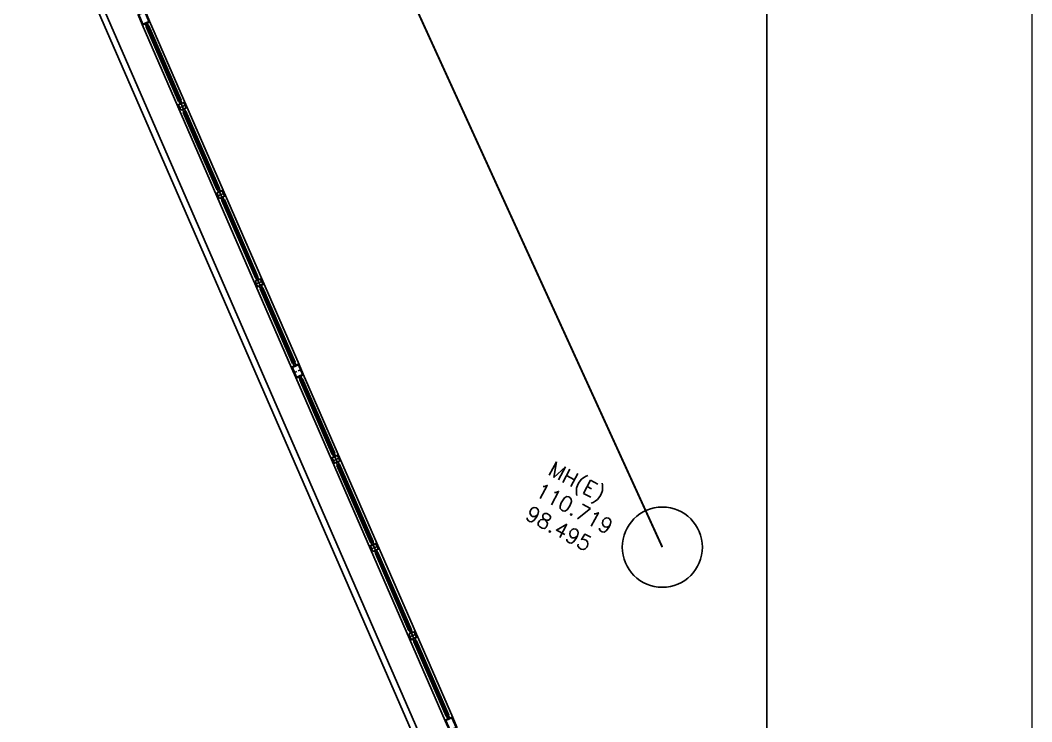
# Model space of a CAD drawing. Extents: x -15449 to 568150, y -1239737 to 53667.
# Drawn here: x 15422.82 to 15431.45, y 7565.14 to 7571.13 of the extents above; entities that cross this region are included whole.
import ezdxf

# ---------------------------------------------------------------- set-up
doc = ezdxf.new("R2010")
doc.units = 0
doc.header["$LTSCALE"] = 8
doc.layers.add('boundary line', color=1, linetype='CONTINUOUS')
doc.layers.add('KEY PLANE', color=8, linetype='CONTINUOUS')
doc.layers.add('G-ANNO-TTLB', color=7, linetype='CONTINUOUS', lineweight=9)
doc.layers.add('Title Blocks', color=255, linetype='CONTINUOUS', lineweight=9)
doc.styles.add('X-F10A-LAY-S0-00-ASITE-001_EXTG_ROOF$0$X-IMFT-LAY-S0-00-AARCH-PHASE1R$0$Standard', font='romans.shx', dxfattribs={"width": 0.85})

# ---------------------------------------------------------------- blocks, each defined once
blk = doc.blocks.new('key plane')
at = {"layer": 'boundary line'}
blk.add_lwpolyline([(0, 0), (280702, 0), (280702, -206005), (0, -206005)], close=True, dxfattribs=at)
at = {"layer": 'KEY PLANE'}
for p, q in [((280702, -202225, -113027), (261268, -157549, -113027)), ((280702, -202225, -113027), (261268, -157549, -113027)), ((280702, -202601, -113027), (261131, -157609, -113027)), ((280702, -202601, -113027), (261131, -157609, -113027)), ((280702, -202601, -113027), (261131, -157609, -113027)), ((265135, -164625, -116536), (268859, -173186, -116536)), ((265221, -164635, -115366), (265211, -164612, -116536)), ((265244, -164679, -113027), (265214, -164610, -116536)), ((265284, -164662, -113027), (265254, -164593, -116536)), ((265267, -164615, -115366), (265257, -164592, -116536)), ((265287, -164660, -113027), (265267, -164615, -115366)), ((265319, -164545, -116555), (269043, -173106, -116555)), ((265241, -164680, -113027), (265221, -164635, -115366)), ((266072, -166527, -113027), (265264, -164670, -118290)), ((266049, -166537, -113027), (266079, -166606, -116536)), ((266052, -166536, -113027), (266081, -166605, -116536)), ((266092, -166519, -113027), (266122, -166587, -116536)), ((266095, -166517, -113027), (266125, -166586, -116536)), ((266102, -166596, -116536), (266161, -166734, -116536)), ((266168, -166812, -113027), (266139, -166744, -116536)), ((266168, -166812, -116536), (266139, -166744, -116536)), ((266171, -166811, -113027), (266141, -166742, -116536)), ((266171, -166811, -116536), (266141, -166742, -116536)), ((266212, -166794, -113027), (266182, -166725, -116536)), ((266212, -166794, -116536), (266182, -166725, -116536)), ((266214, -166792, -113027), (266184, -166724, -116536)), ((266214, -166792, -116536), (266184, -166724, -116536)), ((267029, -168728, -113027), (266191, -166802, -118290)), ((267029, -168728, -116536), (266191, -166802, -116536)), ((267006, -168738, -113027), (267036, -168807, -116536)), ((267006, -168738, -116536), (267036, -168807, -116536)), ((267009, -168737, -113027), (267039, -168806, -116536)), ((267009, -168737, -116536), (267039, -168806, -116536)), ((267049, -168719, -113027), (267079, -168788, -116536)), ((267049, -168719, -116536), (267079, -168788, -116536)), ((267052, -168718, -113027), (267082, -168787, -116536)), ((267052, -168718, -116536), (267082, -168787, -116536)), ((267059, -168797, -116536), (267119, -168934, -116536)), ((267126, -169013, -113027), (267096, -168944, -116536)), ((267126, -169013, -116536), (267096, -168944, -116536)), ((267129, -169012, -113027), (267099, -168943, -116536)), ((267129, -169012, -116536), (267099, -168943, -116536)), ((267169, -168994, -113027), (267139, -168926, -116536)), ((267169, -168994, -116536), (267139, -168926, -116536)), ((267172, -168993, -113027), (267142, -168925, -116536)), ((267172, -168993, -116536), (267142, -168925, -116536)), ((267149, -169003, -113027), (267986, -170929, -118290)), ((267149, -169003, -116536), (267986, -170929, -116536)), ((268007, -170920, -113027), (268036, -170989, -116536)), ((268007, -170920, -116536), (268036, -170989, -116536)), ((268009, -170919, -113027), (268039, -170988, -116536)), ((268009, -170919, -116536), (268039, -170988, -116536)), ((267963, -170939, -113027), (267993, -171008, -116536)), ((267963, -170939, -116536), (267993, -171008, -116536)), ((267966, -170938, -113027), (267996, -171007, -116536)), ((267966, -170938, -116536), (267996, -171007, -116536)), ((268076, -171135, -116536), (268016, -170998, -116536)), ((268083, -171214, -113027), (268053, -171145, -116536)), ((268086, -171213, -113027), (268056, -171144, -116536)), ((268126, -171195, -113027), (268096, -171127, -116536)), ((268129, -171194, -113027), (268099, -171125, -116536)), ((268106, -171204, -113027), (268914, -173061, -118290)), ((268891, -173071, -113027), (268911, -173117, -115366)), ((268894, -173070, -113027), (268923, -173139, -116536)), ((268911, -173117, -115366), (268921, -173140, -116536)), ((268934, -173052, -113027), (268964, -173121, -116536)), ((268937, -173051, -113027), (268957, -173097, -115366)), ((268957, -173097, -115366), (268967, -173120, -116536)), ((268964, -173428, -114781), (272688, -181989, -114781)), ((269050, -173438, -113612), (269040, -173415, -114781)), ((269073, -173482, -111272), (269043, -173414, -114781)), ((269070, -173484, -111272), (269050, -173438, -113612)), ((269113, -173465, -111272), (269084, -173396, -114781)), ((269096, -173418, -113612), (269086, -173395, -114781)), ((269116, -173464, -111272), (269096, -173418, -113612)), ((269148, -173348, -114801), (272872, -181910, -114801)), ((269901, -175331, -111272), (269093, -173474, -116536)), ((269878, -175341, -111272), (269908, -175409, -114781)), ((269881, -175339, -111272), (269911, -175408, -114781)), ((269921, -175322, -111272), (269951, -175391, -114781)), ((269924, -175321, -111272), (269954, -175389, -114781)), ((269931, -175399, -114781), (269991, -175537, -114781)), ((269998, -175616, -111272), (269968, -175547, -114781)), ((269998, -175616, -114781), (269968, -175547, -114781)), ((270000, -175614, -111272), (269971, -175546, -114781)), ((270000, -175614, -114781), (269971, -175546, -114781)), ((270041, -175597, -111272), (270011, -175528, -114781)), ((270041, -175597, -114781), (270011, -175528, -114781)), ((270044, -175596, -111272), (270014, -175527, -114781)), ((270044, -175596, -114781), (270014, -175527, -114781)), ((270858, -177531, -111272), (270021, -175606, -116536)), ((270858, -177531, -114781), (270021, -175606, -114781)), ((270835, -177541, -111272), (270865, -177610, -114781)), ((270835, -177541, -114781), (270865, -177610, -114781)), ((270838, -177540, -111272), (270868, -177609, -114781)), ((270838, -177540, -114781), (270868, -177609, -114781)), ((270878, -177523, -111272), (270908, -177591, -114781)), ((270878, -177523, -114781), (270908, -177591, -114781)), ((270881, -177521, -111272), (270911, -177590, -114781)), ((270881, -177521, -114781), (270911, -177590, -114781)), ((270888, -177600, -114781), (270948, -177738, -114781)), ((270998, -177798, -111272), (270968, -177729, -114781)), ((270998, -177798, -114781), (270968, -177729, -114781)), ((271001, -177797, -111272), (270971, -177728, -114781)), ((271001, -177797, -114781), (270971, -177728, -114781)), ((270955, -177816, -111272), (270925, -177748, -114781)), ((270955, -177816, -114781), (270925, -177748, -114781)), ((270958, -177815, -111272), (270928, -177747, -114781)), ((270958, -177815, -114781), (270928, -177747, -114781)), ((270978, -177807, -111272), (271816, -179732, -116536)), ((270978, -177807, -114781), (271816, -179732, -114781)), ((271793, -179742, -111272), (271823, -179811, -114781)), ((271793, -179742, -114781), (271823, -179811, -114781)), ((271795, -179741, -111272), (271825, -179810, -114781)), ((271795, -179741, -114781), (271825, -179810, -114781)), ((271836, -179723, -111272), (271866, -179792, -114781)), ((271836, -179723, -114781), (271866, -179792, -114781)), ((271839, -179722, -111272), (271868, -179791, -114781)), ((271839, -179722, -114781), (271868, -179791, -114781)), ((271905, -179939, -114781), (271846, -179801, -114781)), ((271912, -180017, -111272), (271882, -179949, -114781)), ((271915, -180016, -111272), (271885, -179947, -114781)), ((271955, -179999, -111272), (271926, -179930, -114781)), ((271958, -179997, -111272), (271928, -179929, -114781)), ((271935, -180007, -111272), (272743, -181864, -116536)), ((272720, -181874, -111272), (272740, -181920, -113612)), ((272723, -181873, -111272), (272753, -181942, -114781)), ((272740, -181920, -113612), (272750, -181943, -114781)), ((272763, -181855, -111272), (272793, -181924, -114781)), ((272766, -181854, -111272), (272786, -181900, -113612)), ((272786, -181900, -113612), (272796, -181923, -114781))]:
    blk.add_line(p, q, dxfattribs=at)
at = {"layer": 'KEY PLANE', "const_width": 50, "elevation": -113027}
blk.add_lwpolyline([(268023, -155594), (278097, -177660)], dxfattribs=at)
at = {"layer": 'KEY PLANE'}
for points, elevation in [([(265039, -164359), (265190, -164294), (265213, -164303), (265319, -164545), (265309, -164569), (265159, -164634), (265135, -164625), (265030, -164383)], -118290), ([(265302, -164552), (265197, -164310), (265046, -164376), (265152, -164618)], -118290), ([(265296, -164656), (266104, -166513), (266039, -166541), (265232, -164685)], -118290), ([(266093, -166764), (266230, -166704), (266170, -166566), (266033, -166626)], -116536), ([(266224, -166788), (267061, -168714), (266997, -168742), (266159, -166817)], -118290), ([(266224, -166788), (267061, -168714), (266997, -168742), (266159, -166817)], -116536), ([(267050, -168964), (267188, -168905), (267128, -168767), (266990, -168827)], -116536), ([(268019, -170915), (267181, -168989), (267116, -169017), (267954, -170943)], -118290), ([(268019, -170915), (267181, -168989), (267116, -169017), (267954, -170943)], -116536), ([(267947, -171028), (268085, -170968), (268145, -171105), (268007, -171165)], -116536), ([(268946, -173047), (268138, -171190), (268074, -171218), (268881, -173075)], -118290), ([(268868, -173162), (269019, -173097), (269043, -173106), (269148, -173348), (269139, -173372), (268988, -173438), (268964, -173428), (268859, -173186)], -116536), ([(269131, -173356), (269026, -173114), (268876, -173179), (268981, -173421)], -116536), ([(269126, -173460), (269933, -175316), (269869, -175345), (269061, -173488)], -116536), ([(269922, -175567), (270059, -175507), (270000, -175369), (269862, -175429)], -114781), ([(270053, -175592), (270891, -177517), (270826, -177546), (269988, -175620)], -116536), ([(270053, -175592), (270891, -177517), (270826, -177546), (269988, -175620)], -114781), ([(270879, -177768), (271017, -177708), (270957, -177570), (270819, -177630)], -114781), ([(271848, -179718), (271010, -177792), (270946, -177821), (271783, -179746)], -116536), ([(271848, -179718), (271010, -177792), (270946, -177821), (271783, -179746)], -114781), ([(271777, -179831), (271914, -179771), (271974, -179909), (271837, -179968)], -114781), ([(272775, -181850), (271968, -179993), (271903, -180021), (272711, -181878)], -116536), ([(272698, -181966), (272848, -181900), (272872, -181910), (272977, -182152), (272968, -182175), (272817, -182241), (272794, -182232), (272688, -181989)], -114781), ([(272961, -182159), (272855, -181917), (272705, -181982), (272810, -182224)], -114781)]:
    blk.add_lwpolyline(points, close=True, dxfattribs=dict(at, elevation=elevation))
for points, elevation in [([(265135, -164625), (265152, -164618), (265159, -164634)], -118290), ([(265309, -164569), (265302, -164552), (265319, -164545)], -118290), ([(266175, -166640), (266189, -166646), (266147, -166664)], -116536), ([(266084, -166680), (266079, -166693), (266120, -166675)], -116536), ([(267041, -168881), (267036, -168894), (267077, -168876)], -116536), ([(267133, -168841), (267146, -168846), (267105, -168864)], -116536), ([(268002, -171091), (267989, -171086), (268030, -171068)], -116536), ([(268094, -171051), (268099, -171038), (268058, -171056)], -116536), ([(268868, -173162), (268876, -173179), (268859, -173186)], -116536), ([(269043, -173106), (269026, -173114), (269019, -173097)], -116536), ([(268950, -173280), (268945, -173293), (268987, -173275)], -116536), ([(268964, -173428), (268981, -173421), (268988, -173438)], -116536), ([(269049, -173237), (269062, -173242), (269020, -173260)], -116536), ([(269139, -173372), (269131, -173356), (269148, -173348)], -116536), ([(270005, -175444), (270018, -175449), (269977, -175467)], -114781), ([(269913, -175484), (269908, -175497), (269949, -175479)], -114781), ([(270870, -177684), (270865, -177697), (270906, -177680)], -114781), ([(270962, -177644), (270975, -177650), (270934, -177668)], -114781), ([(271832, -179894), (271818, -179889), (271860, -179871)], -114781), ([(271923, -179854), (271928, -179841), (271887, -179859)], -114781), ([(272698, -181966), (272705, -181982), (272688, -181989)], -114781), ([(272872, -181910), (272855, -181917), (272848, -181900)], -114781)]:
    blk.add_lwpolyline(points, dxfattribs=dict(at, elevation=elevation))
at = {"layer": 'KEY PLANE', "ltscale": 0.1}
for points, elevation in [([(265238, -164685, -0.414214), (265239, -164681), (265289, -164660, -0.414214), (265293, -164661), (265303, -164686), (265302, -164687), (265291, -164661, 0.414214), (265290, -164661), (265240, -164683, 0.414214), (265239, -164684), (265250, -164709), (265248, -164710)], -118290), ([(265331, -164802), (265317, -164837, 0.414214), (265319, -164840), (265319, -164840), (265338, -164794), (265291, -164776), (265291, -164776, 0.414214), (265292, -164779), (265327, -164793, -0.414214)], -116536), ([(265389, -164935), (265375, -164970, 0.414214), (265377, -164973), (265377, -164973), (265395, -164927), (265349, -164908), (265349, -164909, 0.414214), (265350, -164912), (265385, -164926, -0.414214)], -116536), ([(265447, -165068), (265433, -165103, 0.414214), (265434, -165106), (265435, -165106), (265453, -165060), (265407, -165041), (265406, -165042, 0.414214), (265408, -165045), (265443, -165059, -0.414214)], -116536), ([(265505, -165201), (265491, -165236, 0.414214), (265492, -165239), (265493, -165239), (265511, -165193), (265465, -165174), (265464, -165175, 0.414214), (265466, -165178), (265501, -165192, -0.414214)], -116536), ([(265562, -165334), (265549, -165369, 0.414214), (265550, -165372), (265551, -165372), (265569, -165326), (265522, -165307), (265522, -165308, 0.414214), (265524, -165311), (265559, -165325, -0.414214)], -116536), ([(265620, -165467), (265607, -165502, 0.414214), (265608, -165505), (265608, -165505), (265627, -165459), (265580, -165440), (265580, -165441, 0.414214), (265581, -165444), (265616, -165458, -0.414214)], -116536), ([(265678, -165600), (265664, -165635, 0.414214), (265666, -165638), (265666, -165638), (265685, -165592), (265638, -165573), (265638, -165574, 0.414214), (265639, -165577), (265674, -165591, -0.414214)], -116536), ([(265736, -165733), (265722, -165768, 0.414214), (265724, -165771), (265724, -165771), (265742, -165725), (265696, -165706), (265696, -165707, 0.414214), (265697, -165710), (265732, -165724, -0.414214)], -116536), ([(265794, -165866), (265780, -165901, 0.414214), (265781, -165904), (265782, -165904), (265800, -165858), (265754, -165839), (265754, -165840, 0.414214), (265755, -165843), (265790, -165857, -0.414214)], -116536), ([(265852, -165999), (265838, -166034, 0.414214), (265839, -166037), (265840, -166037), (265858, -165991), (265812, -165972), (265811, -165973, 0.414214), (265813, -165976), (265848, -165990, -0.414214)], -116536), ([(265909, -166132), (265896, -166167, 0.414214), (265897, -166170), (265898, -166170), (265916, -166123), (265869, -166105), (265869, -166106, 0.414214), (265871, -166109), (265906, -166123, -0.414214)], -116536), ([(265967, -166265), (265954, -166300, 0.414214), (265955, -166303), (265955, -166303), (265974, -166256), (265927, -166238), (265927, -166239, 0.414214), (265928, -166242), (265963, -166256, -0.414214)], -116536), ([(266025, -166398), (266011, -166433, 0.414214), (266013, -166436), (266013, -166436), (266032, -166389), (265985, -166371), (265985, -166372, 0.414214), (265986, -166375), (266021, -166389, -0.414214)], -116536), ([(266043, -166537, 0.414214), (266047, -166538), (266097, -166516, 0.414214), (266098, -166513), (266087, -166488), (266086, -166489), (266097, -166514, -0.414214), (266096, -166515), (266046, -166537, -0.414214), (266045, -166536), (266034, -166511), (266032, -166512)], -118290), ([(266165, -166817, -0.414214), (266166, -166813), (266217, -166792, -0.414214), (266220, -166793), (266231, -166818), (266229, -166819), (266218, -166794, 0.414214), (266217, -166793), (266167, -166815, 0.414214), (266166, -166816), (266177, -166841), (266176, -166842)], -118290), ([(266165, -166817, -0.414214), (266166, -166813), (266217, -166792, -0.414214), (266220, -166793), (266231, -166818), (266229, -166819), (266218, -166794, 0.414214), (266217, -166793), (266167, -166815, 0.414214), (266166, -166816), (266177, -166841), (266176, -166842)], -116536), ([(266245, -166902), (266231, -166937, 0.414214), (266232, -166940), (266233, -166940), (266251, -166894), (266204, -166875), (266204, -166876, 0.414214), (266206, -166879), (266241, -166893, -0.414214)], -118290), ([(266302, -167035), (266289, -167070, 0.414214), (266290, -167073), (266291, -167073), (266309, -167027), (266262, -167008), (266262, -167009, 0.414214), (266263, -167012), (266298, -167026, -0.414214)], -118290), ([(266302, -167035), (266289, -167070, 0.414214), (266290, -167073), (266291, -167073), (266309, -167027), (266262, -167008), (266262, -167009, 0.414214), (266263, -167012), (266298, -167026, -0.414214)], -116536), ([(266360, -167168), (266346, -167203, 0.414214), (266348, -167206), (266348, -167206), (266367, -167160), (266320, -167141), (266320, -167142, 0.414214), (266321, -167145), (266356, -167159, -0.414214)], -118290), ([(266360, -167168), (266346, -167203, 0.414214), (266348, -167206), (266348, -167206), (266367, -167160), (266320, -167141), (266320, -167142, 0.414214), (266321, -167145), (266356, -167159, -0.414214)], -116536), ([(266418, -167301), (266404, -167336, 0.414214), (266406, -167339), (266406, -167339), (266425, -167293), (266378, -167274), (266378, -167275, 0.414214), (266379, -167278), (266414, -167292, -0.414214)], -118290), ([(266418, -167301), (266404, -167336, 0.414214), (266406, -167339), (266406, -167339), (266425, -167293), (266378, -167274), (266378, -167275, 0.414214), (266379, -167278), (266414, -167292, -0.414214)], -116536), ([(266476, -167434), (266462, -167469, 0.414214), (266463, -167472), (266464, -167472), (266482, -167426), (266436, -167407), (266436, -167408, 0.414214), (266437, -167411), (266472, -167425, -0.414214)], -118290), ([(266476, -167434), (266462, -167469, 0.414214), (266463, -167472), (266464, -167472), (266482, -167426), (266436, -167407), (266436, -167408, 0.414214), (266437, -167411), (266472, -167425, -0.414214)], -116536), ([(266534, -167567), (266520, -167602, 0.414214), (266521, -167605), (266522, -167605), (266540, -167559), (266494, -167540), (266493, -167541, 0.414214), (266495, -167544), (266530, -167558, -0.414214)], -118290), ([(266534, -167567), (266520, -167602, 0.414214), (266521, -167605), (266522, -167605), (266540, -167559), (266494, -167540), (266493, -167541, 0.414214), (266495, -167544), (266530, -167558, -0.414214)], -116536), ([(266592, -167700), (266578, -167735, 0.414214), (266579, -167738), (266580, -167738), (266598, -167692), (266551, -167673), (266551, -167674, 0.414214), (266553, -167677), (266588, -167691, -0.414214)], -118290), ([(266592, -167700), (266578, -167735, 0.414214), (266579, -167738), (266580, -167738), (266598, -167692), (266551, -167673), (266551, -167674, 0.414214), (266553, -167677), (266588, -167691, -0.414214)], -116536), ([(266649, -167833), (266636, -167868, 0.414214), (266637, -167871), (266638, -167871), (266656, -167825), (266609, -167806), (266609, -167807, 0.414214), (266610, -167810), (266645, -167824, -0.414214)], -118290), ([(266649, -167833), (266636, -167868, 0.414214), (266637, -167871), (266638, -167871), (266656, -167825), (266609, -167806), (266609, -167807, 0.414214), (266610, -167810), (266645, -167824, -0.414214)], -116536), ([(266707, -167966), (266693, -168001, 0.414214), (266695, -168004), (266695, -168004), (266714, -167957), (266667, -167939), (266667, -167940, 0.414214), (266668, -167943), (266703, -167957, -0.414214)], -118290), ([(266707, -167966), (266693, -168001, 0.414214), (266695, -168004), (266695, -168004), (266714, -167957), (266667, -167939), (266667, -167940, 0.414214), (266668, -167943), (266703, -167957, -0.414214)], -116536), ([(266765, -168099), (266751, -168134, 0.414214), (266753, -168137), (266753, -168137), (266772, -168090), (266725, -168072), (266725, -168073, 0.414214), (266726, -168076), (266761, -168090, -0.414214)], -118290), ([(266765, -168099), (266751, -168134, 0.414214), (266753, -168137), (266753, -168137), (266772, -168090), (266725, -168072), (266725, -168073, 0.414214), (266726, -168076), (266761, -168090, -0.414214)], -116536), ([(266823, -168232), (266809, -168267, 0.414214), (266810, -168270), (266811, -168270), (266829, -168223), (266783, -168205), (266783, -168206, 0.414214), (266784, -168209), (266819, -168223, -0.414214)], -118290), ([(266823, -168232), (266809, -168267, 0.414214), (266810, -168270), (266811, -168270), (266829, -168223), (266783, -168205), (266783, -168206, 0.414214), (266784, -168209), (266819, -168223, -0.414214)], -116536), ([(266881, -168365), (266867, -168400, 0.414214), (266868, -168403), (266869, -168403), (266887, -168356), (266841, -168338), (266840, -168339, 0.414214), (266842, -168342), (266877, -168356, -0.414214)], -118290), ([(266881, -168365), (266867, -168400, 0.414214), (266868, -168403), (266869, -168403), (266887, -168356), (266841, -168338), (266840, -168339, 0.414214), (266842, -168342), (266877, -168356, -0.414214)], -116536), ([(266939, -168498), (266925, -168533, 0.414214), (266926, -168536), (266927, -168536), (266945, -168489), (266899, -168471), (266898, -168472, 0.414214), (266900, -168475), (266935, -168488, -0.414214)], -118290), ([(266939, -168498), (266925, -168533, 0.414214), (266926, -168536), (266927, -168536), (266945, -168489), (266899, -168471), (266898, -168472, 0.414214), (266900, -168475), (266935, -168488, -0.414214)], -116536), ([(266996, -168631), (266983, -168666, 0.414214), (266984, -168669), (266985, -168669), (267003, -168622), (266956, -168604), (266956, -168605, 0.414214), (266957, -168608), (266992, -168621, -0.414214)], -118290), ([(266996, -168631), (266983, -168666, 0.414214), (266984, -168669), (266985, -168669), (267003, -168622), (266956, -168604), (266956, -168605, 0.414214), (266957, -168608), (266992, -168621, -0.414214)], -116536), ([(267000, -168738, 0.414214), (267004, -168739), (267054, -168717, 0.414214), (267056, -168714), (267045, -168689), (267043, -168689), (267054, -168714, -0.414214), (267054, -168716), (267003, -168738, -0.414214), (267002, -168737), (266991, -168712), (266990, -168713)], -118290), ([(267000, -168738, 0.414214), (267004, -168739), (267054, -168717, 0.414214), (267056, -168714), (267045, -168689), (267043, -168689), (267054, -168714, -0.414214), (267054, -168716), (267003, -168738, -0.414214), (267002, -168737), (266991, -168712), (266990, -168713)], -116536), ([(267122, -169018, -0.414214), (267124, -169014), (267174, -168992, -0.414214), (267177, -168994), (267188, -169019), (267187, -169019), (267176, -168994, 0.414214), (267174, -168994), (267124, -169016, 0.414214), (267124, -169017), (267135, -169042), (267133, -169043)], -118290), ([(267122, -169018, -0.414214), (267124, -169014), (267174, -168992, -0.414214), (267177, -168994), (267188, -169019), (267187, -169019), (267176, -168994, 0.414214), (267174, -168994), (267124, -169016, 0.414214), (267124, -169017), (267135, -169042), (267133, -169043)], -116536), ([(267198, -169094), (267163, -169080, -0.414214), (267162, -169077), (267162, -169076), (267208, -169095), (267190, -169141), (267189, -169141, -0.414214), (267188, -169138), (267202, -169103, 0.414214)], -118290), ([(267198, -169094), (267163, -169080, -0.414214), (267162, -169077), (267162, -169076), (267208, -169095), (267190, -169141), (267189, -169141, -0.414214), (267188, -169138), (267202, -169103, 0.414214)], -116536), ([(267256, -169227), (267221, -169213, -0.414214), (267219, -169210), (267220, -169209), (267266, -169228), (267248, -169274), (267247, -169274, -0.414214), (267246, -169271), (267260, -169236, 0.414214)], -118290), ([(267256, -169227), (267221, -169213, -0.414214), (267219, -169210), (267220, -169209), (267266, -169228), (267248, -169274), (267247, -169274, -0.414214), (267246, -169271), (267260, -169236, 0.414214)], -116536), ([(267314, -169360), (267279, -169346, -0.414214), (267277, -169343), (267277, -169342), (267324, -169361), (267306, -169407), (267305, -169407, -0.414214), (267304, -169404), (267318, -169369, 0.414214)], -118290), ([(267314, -169360), (267279, -169346, -0.414214), (267277, -169343), (267277, -169342), (267324, -169361), (267306, -169407), (267305, -169407, -0.414214), (267304, -169404), (267318, -169369, 0.414214)], -116536), ([(267371, -169493), (267336, -169479, -0.414214), (267335, -169476), (267335, -169475), (267382, -169493), (267364, -169540), (267363, -169540, -0.414214), (267362, -169537), (267375, -169502, 0.414214)], -118290), ([(267371, -169493), (267336, -169479, -0.414214), (267335, -169476), (267335, -169475), (267382, -169493), (267364, -169540), (267363, -169540, -0.414214), (267362, -169537), (267375, -169502, 0.414214)], -116536), ([(267429, -169626), (267394, -169612, -0.414214), (267393, -169609), (267393, -169608), (267440, -169626), (267421, -169673), (267421, -169673, -0.414214), (267419, -169670), (267433, -169635, 0.414214)], -118290), ([(267429, -169626), (267394, -169612, -0.414214), (267393, -169609), (267393, -169608), (267440, -169626), (267421, -169673), (267421, -169673, -0.414214), (267419, -169670), (267433, -169635, 0.414214)], -116536), ([(267487, -169759), (267452, -169745, -0.414214), (267451, -169742), (267451, -169741), (267497, -169759), (267479, -169806), (267479, -169806, -0.414214), (267477, -169803), (267491, -169768, 0.414214)], -118290), ([(267487, -169759), (267452, -169745, -0.414214), (267451, -169742), (267451, -169741), (267497, -169759), (267479, -169806), (267479, -169806, -0.414214), (267477, -169803), (267491, -169768, 0.414214)], -116536), ([(267545, -169891), (267510, -169878, -0.414214), (267509, -169875), (267509, -169874), (267555, -169892), (267537, -169939), (267536, -169939, -0.414214), (267535, -169936), (267549, -169901, 0.414214)], -118290), ([(267545, -169891), (267510, -169878, -0.414214), (267509, -169875), (267509, -169874), (267555, -169892), (267537, -169939), (267536, -169939, -0.414214), (267535, -169936), (267549, -169901, 0.414214)], -116536), ([(267603, -170024), (267568, -170011, -0.414214), (267566, -170008), (267567, -170007), (267613, -170025), (267595, -170072), (267594, -170072, -0.414214), (267593, -170069), (267607, -170034, 0.414214)], -118290), ([(267603, -170024), (267568, -170011, -0.414214), (267566, -170008), (267567, -170007), (267613, -170025), (267595, -170072), (267594, -170072, -0.414214), (267593, -170069), (267607, -170034, 0.414214)], -116536), ([(267661, -170157), (267626, -170144, -0.414214), (267624, -170141), (267624, -170140), (267671, -170158), (267653, -170205), (267652, -170205, -0.414214), (267651, -170201), (267665, -170167, 0.414214)], -118290), ([(267661, -170157), (267626, -170144, -0.414214), (267624, -170141), (267624, -170140), (267671, -170158), (267653, -170205), (267652, -170205, -0.414214), (267651, -170201), (267665, -170167, 0.414214)], -116536), ([(267718, -170290), (267683, -170277, -0.414214), (267682, -170274), (267682, -170273), (267729, -170291), (267711, -170338), (267710, -170338, -0.414214), (267709, -170334), (267722, -170299, 0.414214)], -118290), ([(267718, -170290), (267683, -170277, -0.414214), (267682, -170274), (267682, -170273), (267729, -170291), (267711, -170338), (267710, -170338, -0.414214), (267709, -170334), (267722, -170299, 0.414214)], -116536), ([(267776, -170423), (267741, -170410, -0.414214), (267740, -170406), (267740, -170406), (267787, -170424), (267768, -170471), (267768, -170471, -0.414214), (267766, -170467), (267780, -170432, 0.414214)], -118290), ([(267776, -170423), (267741, -170410, -0.414214), (267740, -170406), (267740, -170406), (267787, -170424), (267768, -170471), (267768, -170471, -0.414214), (267766, -170467), (267780, -170432, 0.414214)], -116536), ([(267834, -170556), (267799, -170543, -0.414214), (267798, -170539), (267798, -170539), (267845, -170557), (267826, -170604), (267826, -170604, -0.414214), (267824, -170600), (267838, -170565, 0.414214)], -118290), ([(267834, -170556), (267799, -170543, -0.414214), (267798, -170539), (267798, -170539), (267845, -170557), (267826, -170604), (267826, -170604, -0.414214), (267824, -170600), (267838, -170565, 0.414214)], -116536), ([(267892, -170689), (267857, -170676, -0.414214), (267856, -170672), (267856, -170672), (267902, -170690), (267884, -170737), (267883, -170736, -0.414214), (267882, -170733), (267896, -170698, 0.414214)], -118290), ([(267892, -170689), (267857, -170676, -0.414214), (267856, -170672), (267856, -170672), (267902, -170690), (267884, -170737), (267883, -170736, -0.414214), (267882, -170733), (267896, -170698, 0.414214)], -116536), ([(267950, -170822), (267915, -170808, -0.414214), (267913, -170805), (267914, -170805), (267960, -170823), (267942, -170870), (267941, -170869, -0.414214), (267940, -170866), (267954, -170831, 0.414214)], -118290), ([(267958, -170939, 0.414214), (267961, -170940), (268011, -170918, 0.414214), (268013, -170915), (268002, -170890), (268000, -170890), (268011, -170915, -0.414214), (268011, -170917), (267961, -170938, -0.414214), (267959, -170938), (267948, -170913), (267947, -170913)], -118290), ([(267958, -170939, 0.414214), (267961, -170940), (268011, -170918, 0.414214), (268013, -170915), (268002, -170890), (268000, -170890), (268011, -170915, -0.414214), (268011, -170917), (267961, -170938, -0.414214), (267959, -170938), (267948, -170913), (267947, -170913)], -116536), ([(268080, -171218, -0.414214), (268081, -171215), (268131, -171193, -0.414214), (268135, -171195), (268145, -171220), (268144, -171220), (268133, -171195, 0.414214), (268132, -171195), (268082, -171216, 0.414214), (268081, -171218), (268092, -171243), (268090, -171244)], -118290), ([(268169, -171327), (268134, -171313, -0.414214), (268133, -171310), (268133, -171309), (268180, -171327), (268161, -171374), (268161, -171374, -0.414214), (268159, -171371), (268173, -171336, 0.414214)], -116536), ([(268227, -171460), (268192, -171446, -0.414214), (268191, -171443), (268191, -171442), (268237, -171460), (268219, -171507), (268219, -171507, -0.414214), (268217, -171504), (268231, -171469, 0.414214)], -116536), ([(268285, -171593), (268250, -171579, -0.414214), (268249, -171576), (268249, -171575), (268295, -171593), (268277, -171640), (268276, -171640, -0.414214), (268275, -171637), (268289, -171602, 0.414214)], -116536), ([(268343, -171726), (268308, -171712, -0.414214), (268306, -171709), (268307, -171708), (268353, -171726), (268335, -171773), (268334, -171773, -0.414214), (268333, -171770), (268347, -171735, 0.414214)], -116536), ([(268401, -171858), (268366, -171845, -0.414214), (268364, -171842), (268364, -171841), (268411, -171859), (268393, -171906), (268392, -171906, -0.414214), (268391, -171903), (268404, -171868, 0.414214)], -116536), ([(268458, -171991), (268423, -171978, -0.414214), (268422, -171975), (268422, -171974), (268469, -171992), (268450, -172039), (268450, -172039, -0.414214), (268449, -172035), (268462, -172001, 0.414214)], -116536), ([(268516, -172124), (268481, -172111, -0.414214), (268480, -172108), (268480, -172107), (268527, -172125), (268508, -172172), (268508, -172172, -0.414214), (268506, -172168), (268520, -172133, 0.414214)], -116536), ([(268574, -172257), (268539, -172244, -0.414214), (268538, -172240), (268538, -172240), (268584, -172258), (268566, -172305), (268566, -172305, -0.414214), (268564, -172301), (268578, -172266, 0.414214)], -116536), ([(268632, -172390), (268597, -172377, -0.414214), (268596, -172373), (268596, -172373), (268642, -172391), (268624, -172438), (268623, -172438, -0.414214), (268622, -172434), (268636, -172399, 0.414214)], -116536), ([(268690, -172523), (268655, -172510, -0.414214), (268653, -172506), (268654, -172506), (268700, -172524), (268682, -172571), (268681, -172570, -0.414214), (268680, -172567), (268694, -172532, 0.414214)], -116536), ([(268748, -172656), (268713, -172642, -0.414214), (268711, -172639), (268711, -172639), (268758, -172657), (268740, -172704), (268739, -172703, -0.414214), (268738, -172700), (268752, -172665, 0.414214)], -116536), ([(268805, -172789), (268770, -172775, -0.414214), (268769, -172772), (268769, -172772), (268816, -172790), (268797, -172837), (268797, -172836, -0.414214), (268796, -172833), (268809, -172798, 0.414214)], -116536), ([(268863, -172922), (268828, -172908, -0.414214), (268827, -172905), (268827, -172905), (268874, -172923), (268855, -172970), (268855, -172969, -0.414214), (268853, -172966), (268867, -172931, 0.414214)], -116536), ([(268885, -173071, 0.414214), (268889, -173072), (268939, -173050, 0.414214), (268940, -173047), (268929, -173022), (268928, -173022), (268939, -173047, -0.414214), (268938, -173049), (268888, -173070, -0.414214), (268887, -173070), (268876, -173045), (268874, -173045)], -118290), ([(269067, -173488, -0.414214), (269068, -173485), (269118, -173463, -0.414214), (269122, -173464), (269133, -173489), (269131, -173490), (269120, -173465, 0.414214), (269119, -173464), (269069, -173486, 0.414214), (269068, -173487), (269079, -173513), (269078, -173513)], -116536), ([(269160, -173605), (269147, -173640, 0.414214), (269148, -173643), (269148, -173644), (269167, -173597), (269120, -173579), (269120, -173579, 0.414214), (269121, -173582), (269156, -173596, -0.414214)], -114781), ([(269218, -173738), (269204, -173773, 0.414214), (269206, -173776), (269206, -173777), (269225, -173730), (269178, -173712), (269178, -173712, 0.414214), (269179, -173715), (269214, -173729, -0.414214)], -114781), ([(269276, -173871), (269262, -173906, 0.414214), (269264, -173909), (269264, -173910), (269282, -173863), (269236, -173845), (269236, -173845, 0.414214), (269237, -173848), (269272, -173862, -0.414214)], -114781), ([(269334, -174004), (269320, -174039, 0.414214), (269321, -174042), (269322, -174042), (269340, -173996), (269294, -173978), (269294, -173978, 0.414214), (269295, -173981), (269330, -173995, -0.414214)], -114781), ([(269392, -174137), (269378, -174172, 0.414214), (269379, -174175), (269380, -174175), (269398, -174129), (269352, -174111), (269351, -174111, 0.414214), (269353, -174114), (269388, -174128, -0.414214)], -114781), ([(269450, -174270), (269436, -174305, 0.414214), (269437, -174308), (269438, -174308), (269456, -174262), (269409, -174244), (269409, -174244, 0.414214), (269411, -174247), (269446, -174261, -0.414214)], -114781), ([(269507, -174403), (269494, -174438, 0.414214), (269495, -174441), (269496, -174441), (269514, -174395), (269467, -174377), (269467, -174377, 0.414214), (269468, -174380), (269503, -174394, -0.414214)], -114781), ([(269565, -174536), (269551, -174571, 0.414214), (269553, -174574), (269553, -174574), (269572, -174528), (269525, -174510), (269525, -174510, 0.414214), (269526, -174513), (269561, -174527, -0.414214)], -114781), ([(269623, -174669), (269609, -174704, 0.414214), (269611, -174707), (269611, -174707), (269630, -174661), (269583, -174642), (269583, -174643, 0.414214), (269584, -174646), (269619, -174660, -0.414214)], -114781), ([(269681, -174802), (269667, -174837, 0.414214), (269668, -174840), (269669, -174840), (269687, -174794), (269641, -174775), (269641, -174776, 0.414214), (269642, -174779), (269677, -174793, -0.414214)], -114781), ([(269739, -174935), (269725, -174970, 0.414214), (269726, -174973), (269727, -174973), (269745, -174927), (269699, -174908), (269698, -174909, 0.414214), (269700, -174912), (269735, -174926, -0.414214)], -114781), ([(269797, -175068), (269783, -175103, 0.414214), (269784, -175106), (269785, -175106), (269803, -175060), (269757, -175041), (269756, -175042, 0.414214), (269758, -175045), (269793, -175059, -0.414214)], -114781), ([(269854, -175201), (269841, -175236, 0.414214), (269842, -175239), (269843, -175239), (269861, -175193), (269814, -175174), (269814, -175175, 0.414214), (269815, -175178), (269850, -175192, -0.414214)], -114781), ([(269872, -175340, 0.414214), (269876, -175342), (269926, -175320, 0.414214), (269927, -175316), (269917, -175291), (269915, -175292), (269926, -175317, -0.414214), (269925, -175318), (269875, -175340, -0.414214), (269874, -175340), (269863, -175314), (269861, -175315)], -116536), ([(269994, -175620, -0.414214), (269996, -175617), (270046, -175595, -0.414214), (270049, -175596), (270060, -175621), (270059, -175622), (270048, -175597, 0.414214), (270046, -175596), (269996, -175618, 0.414214), (269996, -175619), (270007, -175645), (270005, -175645)], -116536), ([(269994, -175620, -0.414214), (269996, -175617), (270046, -175595, -0.414214), (270049, -175596), (270060, -175621), (270059, -175622), (270048, -175597, 0.414214), (270046, -175596), (269996, -175618, 0.414214), (269996, -175619), (270007, -175645), (270005, -175645)], -114781), ([(270074, -175705), (270060, -175740, 0.414214), (270061, -175743), (270062, -175744), (270080, -175697), (270034, -175679), (270034, -175679, 0.414214), (270035, -175682), (270070, -175696, -0.414214)], -116536), ([(270132, -175838), (270118, -175873, 0.414214), (270119, -175876), (270120, -175876), (270138, -175830), (270092, -175812), (270091, -175812, 0.414214), (270093, -175815), (270128, -175829, -0.414214)], -116536), ([(270132, -175838), (270118, -175873, 0.414214), (270119, -175876), (270120, -175876), (270138, -175830), (270092, -175812), (270091, -175812, 0.414214), (270093, -175815), (270128, -175829, -0.414214)], -114781), ([(270189, -175971), (270176, -176006, 0.414214), (270177, -176009), (270178, -176009), (270196, -175963), (270149, -175945), (270149, -175945, 0.414214), (270151, -175948), (270186, -175962, -0.414214)], -116536), ([(270189, -175971), (270176, -176006, 0.414214), (270177, -176009), (270178, -176009), (270196, -175963), (270149, -175945), (270149, -175945, 0.414214), (270151, -175948), (270186, -175962, -0.414214)], -114781), ([(270247, -176104), (270234, -176139, 0.414214), (270235, -176142), (270235, -176142), (270254, -176096), (270207, -176078), (270207, -176078, 0.414214), (270208, -176081), (270243, -176095, -0.414214)], -116536), ([(270247, -176104), (270234, -176139, 0.414214), (270235, -176142), (270235, -176142), (270254, -176096), (270207, -176078), (270207, -176078, 0.414214), (270208, -176081), (270243, -176095, -0.414214)], -114781), ([(270305, -176237), (270291, -176272, 0.414214), (270293, -176275), (270293, -176275), (270312, -176229), (270265, -176211), (270265, -176211, 0.414214), (270266, -176214), (270301, -176228, -0.414214)], -116536), ([(270305, -176237), (270291, -176272, 0.414214), (270293, -176275), (270293, -176275), (270312, -176229), (270265, -176211), (270265, -176211, 0.414214), (270266, -176214), (270301, -176228, -0.414214)], -114781), ([(270363, -176370), (270349, -176405, 0.414214), (270351, -176408), (270351, -176408), (270369, -176362), (270323, -176344), (270323, -176344, 0.414214), (270324, -176347), (270359, -176361, -0.414214)], -116536), ([(270363, -176370), (270349, -176405, 0.414214), (270351, -176408), (270351, -176408), (270369, -176362), (270323, -176344), (270323, -176344, 0.414214), (270324, -176347), (270359, -176361, -0.414214)], -114781), ([(270421, -176503), (270407, -176538, 0.414214), (270408, -176541), (270409, -176541), (270427, -176495), (270381, -176476), (270381, -176477, 0.414214), (270382, -176480), (270417, -176494, -0.414214)], -116536), ([(270421, -176503), (270407, -176538, 0.414214), (270408, -176541), (270409, -176541), (270427, -176495), (270381, -176476), (270381, -176477, 0.414214), (270382, -176480), (270417, -176494, -0.414214)], -114781), ([(270479, -176636), (270465, -176671, 0.414214), (270466, -176674), (270467, -176674), (270485, -176628), (270439, -176609), (270438, -176610, 0.414214), (270440, -176613), (270475, -176627, -0.414214)], -116536), ([(270479, -176636), (270465, -176671, 0.414214), (270466, -176674), (270467, -176674), (270485, -176628), (270439, -176609), (270438, -176610, 0.414214), (270440, -176613), (270475, -176627, -0.414214)], -114781), ([(270536, -176769), (270523, -176804, 0.414214), (270524, -176807), (270525, -176807), (270543, -176761), (270496, -176742), (270496, -176743, 0.414214), (270498, -176746), (270533, -176760, -0.414214)], -116536), ([(270536, -176769), (270523, -176804, 0.414214), (270524, -176807), (270525, -176807), (270543, -176761), (270496, -176742), (270496, -176743, 0.414214), (270498, -176746), (270533, -176760, -0.414214)], -114781), ([(270594, -176902), (270581, -176937, 0.414214), (270582, -176940), (270582, -176940), (270601, -176894), (270554, -176875), (270554, -176876, 0.414214), (270555, -176879), (270590, -176893, -0.414214)], -116536), ([(270594, -176902), (270581, -176937, 0.414214), (270582, -176940), (270582, -176940), (270601, -176894), (270554, -176875), (270554, -176876, 0.414214), (270555, -176879), (270590, -176893, -0.414214)], -114781), ([(270652, -177035), (270638, -177070, 0.414214), (270640, -177073), (270640, -177073), (270659, -177027), (270612, -177008), (270612, -177009, 0.414214), (270613, -177012), (270648, -177026, -0.414214)], -116536), ([(270652, -177035), (270638, -177070, 0.414214), (270640, -177073), (270640, -177073), (270659, -177027), (270612, -177008), (270612, -177009, 0.414214), (270613, -177012), (270648, -177026, -0.414214)], -114781), ([(270710, -177168), (270696, -177203, 0.414214), (270698, -177206), (270698, -177206), (270716, -177160), (270670, -177141), (270670, -177142, 0.414214), (270671, -177145), (270706, -177159, -0.414214)], -116536), ([(270710, -177168), (270696, -177203, 0.414214), (270698, -177206), (270698, -177206), (270716, -177160), (270670, -177141), (270670, -177142, 0.414214), (270671, -177145), (270706, -177159, -0.414214)], -114781), ([(270768, -177301), (270754, -177336, 0.414214), (270755, -177339), (270756, -177339), (270774, -177293), (270728, -177274), (270728, -177275, 0.414214), (270729, -177278), (270764, -177292, -0.414214)], -116536), ([(270768, -177301), (270754, -177336, 0.414214), (270755, -177339), (270756, -177339), (270774, -177293), (270728, -177274), (270728, -177275, 0.414214), (270729, -177278), (270764, -177292, -0.414214)], -114781), ([(270826, -177434), (270812, -177469, 0.414214), (270813, -177472), (270814, -177472), (270832, -177426), (270786, -177407), (270785, -177408, 0.414214), (270787, -177411), (270822, -177425, -0.414214)], -116536), ([(270826, -177434), (270812, -177469, 0.414214), (270813, -177472), (270814, -177472), (270832, -177426), (270786, -177407), (270785, -177408, 0.414214), (270787, -177411), (270822, -177425, -0.414214)], -114781), ([(270830, -177541, 0.414214), (270833, -177542), (270883, -177520, 0.414214), (270885, -177517), (270874, -177492), (270872, -177493), (270883, -177518, -0.414214), (270883, -177519), (270833, -177541, -0.414214), (270831, -177540), (270820, -177515), (270819, -177516)], -116536), ([(270830, -177541, 0.414214), (270833, -177542), (270883, -177520, 0.414214), (270885, -177517), (270874, -177492), (270872, -177493), (270883, -177518, -0.414214), (270883, -177519), (270833, -177541, -0.414214), (270831, -177540), (270820, -177515), (270819, -177516)], -114781), ([(270951, -177821, -0.414214), (270953, -177817), (271003, -177796, -0.414214), (271006, -177797), (271017, -177822), (271016, -177823), (271005, -177798, 0.414214), (271004, -177797), (270953, -177819, 0.414214), (270953, -177820), (270964, -177845), (270962, -177846)], -116536), ([(270951, -177821, -0.414214), (270953, -177817), (271003, -177796, -0.414214), (271006, -177797), (271017, -177822), (271016, -177823), (271005, -177798, 0.414214), (271004, -177797), (270953, -177819, 0.414214), (270953, -177820), (270964, -177845), (270962, -177846)], -114781), ([(271027, -177897), (270992, -177883, -0.414214), (270991, -177880), (270991, -177879), (271038, -177898), (271019, -177944), (271019, -177944, -0.414214), (271017, -177941), (271031, -177906, 0.414214)], -116536), ([(271027, -177897), (270992, -177883, -0.414214), (270991, -177880), (270991, -177879), (271038, -177898), (271019, -177944), (271019, -177944, -0.414214), (271017, -177941), (271031, -177906, 0.414214)], -114781), ([(271085, -178030), (271050, -178016, -0.414214), (271049, -178013), (271049, -178012), (271095, -178031), (271077, -178077), (271077, -178077, -0.414214), (271075, -178074), (271089, -178039, 0.414214)], -116536), ([(271085, -178030), (271050, -178016, -0.414214), (271049, -178013), (271049, -178012), (271095, -178031), (271077, -178077), (271077, -178077, -0.414214), (271075, -178074), (271089, -178039, 0.414214)], -114781), ([(271143, -178163), (271108, -178149, -0.414214), (271106, -178146), (271107, -178145), (271153, -178164), (271135, -178210), (271134, -178210, -0.414214), (271133, -178207), (271147, -178172, 0.414214)], -116536), ([(271143, -178163), (271108, -178149, -0.414214), (271106, -178146), (271107, -178145), (271153, -178164), (271135, -178210), (271134, -178210, -0.414214), (271133, -178207), (271147, -178172, 0.414214)], -114781), ([(271201, -178296), (271166, -178282, -0.414214), (271164, -178279), (271165, -178278), (271211, -178297), (271193, -178343), (271192, -178343, -0.414214), (271191, -178340), (271205, -178305, 0.414214)], -116536), ([(271201, -178296), (271166, -178282, -0.414214), (271164, -178279), (271165, -178278), (271211, -178297), (271193, -178343), (271192, -178343, -0.414214), (271191, -178340), (271205, -178305, 0.414214)], -114781), ([(271259, -178429), (271224, -178415, -0.414214), (271222, -178412), (271222, -178411), (271269, -178430), (271251, -178476), (271250, -178476, -0.414214), (271249, -178473), (271262, -178438, 0.414214)], -116536), ([(271259, -178429), (271224, -178415, -0.414214), (271222, -178412), (271222, -178411), (271269, -178430), (271251, -178476), (271250, -178476, -0.414214), (271249, -178473), (271262, -178438, 0.414214)], -114781), ([(271316, -178562), (271281, -178548, -0.414214), (271280, -178545), (271280, -178544), (271327, -178563), (271308, -178609), (271308, -178609, -0.414214), (271307, -178606), (271320, -178571, 0.414214)], -116536), ([(271316, -178562), (271281, -178548, -0.414214), (271280, -178545), (271280, -178544), (271327, -178563), (271308, -178609), (271308, -178609, -0.414214), (271307, -178606), (271320, -178571, 0.414214)], -114781), ([(271374, -178695), (271339, -178681, -0.414214), (271338, -178678), (271338, -178677), (271385, -178696), (271366, -178742), (271366, -178742, -0.414214), (271364, -178739), (271378, -178704, 0.414214)], -116536), ([(271374, -178695), (271339, -178681, -0.414214), (271338, -178678), (271338, -178677), (271385, -178696), (271366, -178742), (271366, -178742, -0.414214), (271364, -178739), (271378, -178704, 0.414214)], -114781), ([(271432, -178828), (271397, -178814, -0.414214), (271396, -178811), (271396, -178810), (271442, -178829), (271424, -178875), (271424, -178875, -0.414214), (271422, -178872), (271436, -178837, 0.414214)], -116536), ([(271432, -178828), (271397, -178814, -0.414214), (271396, -178811), (271396, -178810), (271442, -178829), (271424, -178875), (271424, -178875, -0.414214), (271422, -178872), (271436, -178837, 0.414214)], -114781), ([(271490, -178961), (271455, -178947, -0.414214), (271454, -178944), (271454, -178943), (271500, -178962), (271482, -179008), (271481, -179008, -0.414214), (271480, -179005), (271494, -178970, 0.414214)], -116536), ([(271490, -178961), (271455, -178947, -0.414214), (271454, -178944), (271454, -178943), (271500, -178962), (271482, -179008), (271481, -179008, -0.414214), (271480, -179005), (271494, -178970, 0.414214)], -114781), ([(271548, -179094), (271513, -179080, -0.414214), (271511, -179077), (271512, -179076), (271558, -179094), (271540, -179141), (271539, -179141, -0.414214), (271538, -179138), (271552, -179103, 0.414214)], -116536), ([(271548, -179094), (271513, -179080, -0.414214), (271511, -179077), (271512, -179076), (271558, -179094), (271540, -179141), (271539, -179141, -0.414214), (271538, -179138), (271552, -179103, 0.414214)], -114781), ([(271606, -179227), (271571, -179213, -0.414214), (271569, -179210), (271569, -179209), (271616, -179227), (271598, -179274), (271597, -179274, -0.414214), (271596, -179271), (271609, -179236, 0.414214)], -116536), ([(271606, -179227), (271571, -179213, -0.414214), (271569, -179210), (271569, -179209), (271616, -179227), (271598, -179274), (271597, -179274, -0.414214), (271596, -179271), (271609, -179236, 0.414214)], -114781), ([(271663, -179360), (271628, -179346, -0.414214), (271627, -179343), (271627, -179342), (271674, -179360), (271655, -179407), (271655, -179407, -0.414214), (271654, -179404), (271667, -179369, 0.414214)], -116536), ([(271663, -179360), (271628, -179346, -0.414214), (271627, -179343), (271627, -179342), (271674, -179360), (271655, -179407), (271655, -179407, -0.414214), (271654, -179404), (271667, -179369, 0.414214)], -114781), ([(271721, -179493), (271686, -179479, -0.414214), (271685, -179476), (271685, -179475), (271732, -179493), (271713, -179540), (271713, -179540, -0.414214), (271711, -179537), (271725, -179502, 0.414214)], -116536), ([(271721, -179493), (271686, -179479, -0.414214), (271685, -179476), (271685, -179475), (271732, -179493), (271713, -179540), (271713, -179540, -0.414214), (271711, -179537), (271725, -179502, 0.414214)], -114781), ([(271779, -179625), (271744, -179612, -0.414214), (271743, -179609), (271743, -179608), (271789, -179626), (271771, -179673), (271771, -179673, -0.414214), (271769, -179670), (271783, -179635, 0.414214)], -116536), ([(271787, -179742, 0.414214), (271790, -179743), (271841, -179721, 0.414214), (271842, -179718), (271831, -179693), (271830, -179693), (271841, -179718, -0.414214), (271840, -179720), (271790, -179742, -0.414214), (271789, -179741), (271778, -179716), (271776, -179717)], -116536), ([(271787, -179742, 0.414214), (271790, -179743), (271841, -179721, 0.414214), (271842, -179718), (271831, -179693), (271830, -179693), (271841, -179718, -0.414214), (271840, -179720), (271790, -179742, -0.414214), (271789, -179741), (271778, -179716), (271776, -179717)], -114781), ([(271909, -180022, -0.414214), (271910, -180018), (271960, -179996, -0.414214), (271964, -179998), (271975, -180023), (271973, -180023), (271962, -179998, 0.414214), (271961, -179998), (271911, -180020, 0.414214), (271910, -180021), (271921, -180046), (271920, -180047)], -116536), ([(271998, -180130), (271963, -180116, -0.414214), (271962, -180113), (271962, -180112), (272009, -180131), (271991, -180177), (271990, -180177, -0.414214), (271989, -180174), (272002, -180139, 0.414214)], -114781), ([(272056, -180263), (272021, -180249, -0.414214), (272020, -180246), (272020, -180245), (272067, -180264), (272048, -180310), (272048, -180310, -0.414214), (272046, -180307), (272060, -180272, 0.414214)], -114781), ([(272114, -180396), (272079, -180382, -0.414214), (272078, -180379), (272078, -180378), (272125, -180397), (272106, -180443), (272106, -180443, -0.414214), (272104, -180440), (272118, -180405, 0.414214)], -114781), ([(272172, -180529), (272137, -180515, -0.414214), (272136, -180512), (272136, -180511), (272182, -180530), (272164, -180576), (272163, -180576, -0.414214), (272162, -180573), (272176, -180538, 0.414214)], -114781), ([(272230, -180662), (272195, -180648, -0.414214), (272193, -180645), (272194, -180644), (272240, -180663), (272222, -180709), (272221, -180709, -0.414214), (272220, -180706), (272234, -180671, 0.414214)], -114781), ([(272288, -180795), (272253, -180781, -0.414214), (272251, -180778), (272251, -180777), (272298, -180796), (272280, -180842), (272279, -180842, -0.414214), (272278, -180839), (272292, -180804, 0.414214)], -114781), ([(272345, -180928), (272310, -180914, -0.414214), (272309, -180911), (272309, -180910), (272356, -180929), (272338, -180975), (272337, -180975, -0.414214), (272336, -180972), (272349, -180937, 0.414214)], -114781), ([(272403, -181061), (272368, -181047, -0.414214), (272367, -181044), (272367, -181043), (272414, -181061), (272395, -181108), (272395, -181108, -0.414214), (272393, -181105), (272407, -181070, 0.414214)], -114781), ([(272461, -181194), (272426, -181180, -0.414214), (272425, -181177), (272425, -181176), (272472, -181194), (272453, -181241), (272453, -181241, -0.414214), (272451, -181238), (272465, -181203, 0.414214)], -114781), ([(272519, -181327), (272484, -181313, -0.414214), (272483, -181310), (272483, -181309), (272529, -181327), (272511, -181374), (272510, -181374, -0.414214), (272509, -181371), (272523, -181336, 0.414214)], -114781), ([(272577, -181459), (272542, -181446, -0.414214), (272540, -181443), (272541, -181442), (272587, -181460), (272569, -181507), (272568, -181507, -0.414214), (272567, -181504), (272581, -181469, 0.414214)], -114781), ([(272635, -181592), (272600, -181579, -0.414214), (272598, -181576), (272599, -181575), (272645, -181593), (272627, -181640), (272626, -181640, -0.414214), (272625, -181637), (272639, -181602, 0.414214)], -114781), ([(272692, -181725), (272657, -181712, -0.414214), (272656, -181709), (272656, -181708), (272703, -181726), (272685, -181773), (272684, -181773, -0.414214), (272683, -181769), (272696, -181735, 0.414214)], -114781), ([(272714, -181874, 0.414214), (272718, -181875), (272768, -181853, 0.414214), (272769, -181850), (272759, -181825), (272757, -181825), (272768, -181851, -0.414214), (272767, -181852), (272717, -181874, -0.414214), (272716, -181873), (272705, -181848), (272704, -181849)], -116536)]:
    blk.add_lwpolyline(points, format="xyb", close=True, dxfattribs=dict(at, elevation=elevation))
at = {"layer": 'KEY PLANE', "ltscale": 0.2}
for points, elevation in [([(266094, -166760), (266226, -166702), (266169, -166570), (266037, -166628)], -116536), ([(267052, -168960), (267184, -168903), (267126, -168771), (266994, -168828)], -116536), ([(267951, -171029), (268083, -170972), (268141, -171104), (268009, -171161)], -116536), ([(269924, -175563), (270056, -175505), (269998, -175373), (269866, -175431)], -114781), ([(270881, -177764), (271013, -177706), (270955, -177574), (270823, -177632)], -114781), ([(271781, -179832), (271913, -179775), (271970, -179907), (271838, -179965)], -114781)]:
    blk.add_lwpolyline(points, close=True, dxfattribs=dict(at, elevation=elevation))
at = {"layer": 'KEY PLANE'}
blk.add_circle((278097, -177660, -113027), 1000, dxfattribs=at)
at = {"layer": 'KEY PLANE', "style": 'X-F10A-LAY-S0-00-ASITE-001_EXTG_ROOF$0$X-IMFT-LAY-S0-00-AARCH-PHASE1R$0$Standard'}
for s, p in [('MH(E)', (275222, -175831, -168924)), ('110.719', (274895, -176365, -168924)), ('98.495', (274647, -176941, -168924))]:
    blk.add_text(s, height=375, rotation=331.7835, dxfattribs=at).set_placement(p)

msp = doc.modelspace()

# ---------------------------------------------------------------- linework, layer by layer
at = {"layer": 'G-ANNO-TTLB'}
msp.add_line((15431.4515, 7833.4189), (15431.4515, 7259.4189), dxfattribs=at)

# ---------------------------------------------------------------- block references
at = {"layer": 'Title Blocks', "xscale": 0.0003423013878597064, "yscale": 0.0003423013878597064, "zscale": 0.0003423013878597064}
msp.add_blockref('key plane', (15333.1067, 7627.4397), dxfattribs=at)

doc.saveas('drawing.dxf')
